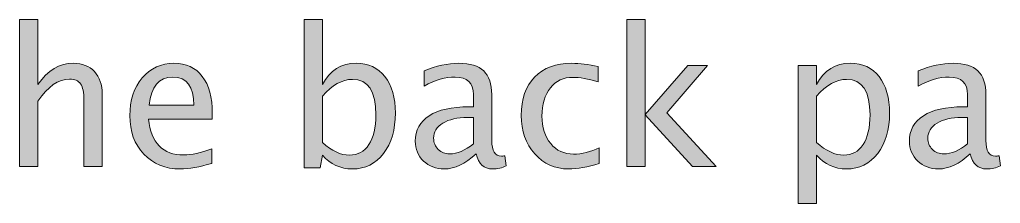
# Model space of a CAD drawing. Header units: inches. Extents: x 4 to 816, y 71 to 806.
# Drawn here: x 89.69 to 126.27, y 751.24 to 758.09 of the extents above; entities that cross this region are included whole.
import ezdxf

# ---------------------------------------------------------------- set-up
doc = ezdxf.new("R2010")
doc.units = ezdxf.units.IN
doc.header["$MEASUREMENT"] = 0
doc.layers.add('Layer 1', color=7, linetype='Continuous')

# ---------------------------------------------------------------- blocks, each defined once
blk = doc.blocks.new('block 344')
at = {"layer": 'Layer 1', "true_color": 0x231f20}
h = blk.add_hatch(color=250, dxfattribs=at)
h.dxf.hatch_style = 2
edge = h.paths.add_edge_path()
edge.add_spline(control_points=[(89.692, 752.614), (89.692, 752.614), (89.692, 758.09), (89.692, 758.09), (89.692, 758.09), (90.375, 758.09), (90.375, 758.09), (90.375, 758.09), (90.375, 755.673), (90.375, 755.673), (90.736, 756.2), (91.177, 756.463), (91.699, 756.463), (92.028, 756.463), (92.288, 756.36), (92.482, 756.153), (92.675, 755.946), (92.771, 755.668), (92.771, 755.319), (92.771, 755.319), (92.771, 752.614), (92.771, 752.614), (92.771, 752.614), (92.088, 752.614), (92.088, 752.614), (92.088, 752.614), (92.088, 755.097), (92.088, 755.097), (92.088, 755.377), (92.047, 755.576), (91.965, 755.695), (91.883, 755.814), (91.747, 755.874), (91.557, 755.874), (91.139, 755.874), (90.745, 755.6), (90.375, 755.052), (90.375, 755.052), (90.375, 752.614), (90.375, 752.614), (90.375, 752.614), (89.692, 752.614), (89.692, 752.614)], knot_values=[0, 0, 0, 0, 1, 1, 1, 2, 2, 2, 3, 3, 3, 4, 4, 4, 5, 5, 5, 6, 6, 6, 7, 7, 7, 8, 8, 8, 9, 9, 9, 10, 10, 10, 11, 11, 11, 12, 12, 12, 13, 13, 13, 14, 14, 14, 14], degree=3, periodic=1)
h = blk.add_hatch(color=250, dxfattribs=at)
h.dxf.hatch_style = 2
edge = h.paths.add_edge_path()
edge.add_spline(control_points=[(100.303, 752.572), (100.303, 752.572), (100.303, 758.09), (100.303, 758.09), (100.303, 758.09), (100.986, 758.09), (100.986, 758.09), (100.986, 758.09), (100.986, 755.673), (100.986, 755.673), (101.266, 756.2), (101.686, 756.463), (102.245, 756.463), (102.698, 756.463), (103.055, 756.298), (103.315, 755.968), (103.575, 755.637), (103.705, 755.185), (103.705, 754.612), (103.705, 753.987), (103.558, 753.484), (103.263, 753.101), (102.968, 752.719), (102.58, 752.527), (102.1, 752.527), (101.653, 752.527), (101.282, 752.699), (100.986, 753.041), (100.986, 753.041), (100.903, 752.572), (100.903, 752.572), (100.903, 752.572), (100.303, 752.572), (100.303, 752.572)], knot_values=[0, 0, 0, 0, 1, 1, 1, 2, 2, 2, 3, 3, 3, 4, 4, 4, 5, 5, 5, 6, 6, 6, 7, 7, 7, 8, 8, 8, 9, 9, 9, 10, 10, 10, 11, 11, 11, 11], degree=3, periodic=1)
edge = h.paths.add_edge_path()
edge.add_spline(control_points=[(100.986, 753.512), (101.338, 753.198), (101.673, 753.041), (101.992, 753.041), (102.306, 753.041), (102.549, 753.172), (102.72, 753.434), (102.891, 753.696), (102.977, 754.065), (102.977, 754.54), (102.977, 755.423), (102.686, 755.864), (102.103, 755.864), (101.722, 755.864), (101.349, 755.657), (100.986, 755.243), (100.986, 755.243), (100.986, 753.512), (100.986, 753.512)], knot_values=[0, 0, 0, 0, 1, 1, 1, 2, 2, 2, 3, 3, 3, 4, 4, 4, 5, 5, 5, 6, 6, 6, 6], degree=3, periodic=1)
h = blk.add_hatch(color=250, dxfattribs=at)
h.dxf.hatch_style = 2
h.paths.add_polyline_path([(112.333, 752.614), (112.333, 758.09), (113.016, 758.09), (113.016, 754.553), (114.611, 756.38), (115.348, 756.38), (113.822, 754.622), (115.664, 752.614), (114.788, 752.614), (113.016, 754.546), (113.016, 752.614)])
h = blk.add_hatch(color=250, dxfattribs=at)
h.dxf.hatch_style = 2
edge = h.paths.add_edge_path()
edge.add_spline(control_points=[(96.86, 752.735), (96.402, 752.597), (96.01, 752.527), (95.684, 752.527), (95.127, 752.527), (94.674, 752.712), (94.325, 753.08), (93.976, 753.449), (93.801, 753.926), (93.801, 754.513), (93.801, 755.083), (93.956, 755.551), (94.264, 755.916), (94.573, 756.281), (94.968, 756.463), (95.448, 756.463), (95.904, 756.463), (96.256, 756.301), (96.504, 755.976), (96.753, 755.651), (96.877, 755.191), (96.877, 754.594), (96.877, 754.594), (96.874, 754.386), (96.874, 754.386), (96.874, 754.386), (94.498, 754.386), (94.498, 754.386), (94.597, 753.494), (95.036, 753.048), (95.812, 753.048), (96.097, 753.048), (96.446, 753.125), (96.86, 753.28), (96.86, 753.28), (96.86, 752.735), (96.86, 752.735)], knot_values=[0, 0, 0, 0, 1, 1, 1, 2, 2, 2, 3, 3, 3, 4, 4, 4, 5, 5, 5, 6, 6, 6, 7, 7, 7, 8, 8, 8, 9, 9, 9, 10, 10, 10, 11, 11, 11, 12, 12, 12, 12], degree=3, periodic=1)
edge = h.paths.add_edge_path()
edge.add_spline(control_points=[(94.529, 754.899), (94.529, 754.899), (96.191, 754.899), (96.191, 754.899), (96.191, 755.6), (95.929, 755.95), (95.407, 755.95), (94.882, 755.95), (94.589, 755.6), (94.529, 754.899)], knot_values=[0, 0, 0, 0, 1, 1, 1, 2, 2, 2, 3, 3, 3, 3], degree=3, periodic=1)
h = blk.add_hatch(color=250, dxfattribs=at)
h.dxf.hatch_style = 2
edge = h.paths.add_edge_path()
edge.add_spline(control_points=[(106.715, 753.093), (106.306, 752.716), (105.912, 752.527), (105.533, 752.527), (105.221, 752.527), (104.962, 752.625), (104.756, 752.821), (104.55, 753.016), (104.447, 753.263), (104.447, 753.561), (104.447, 753.972), (104.62, 754.288), (104.966, 754.509), (105.311, 754.73), (105.808, 754.84), (106.455, 754.84), (106.455, 754.84), (106.615, 754.84), (106.615, 754.84), (106.615, 754.84), (106.615, 755.295), (106.615, 755.295), (106.615, 755.732), (106.387, 755.95), (105.932, 755.95), (105.578, 755.95), (105.192, 755.839), (104.773, 755.617), (104.773, 755.617), (104.773, 756.183), (104.773, 756.183), (105.233, 756.37), (105.667, 756.463), (106.074, 756.463), (106.492, 756.463), (106.801, 756.368), (107, 756.177), (107.198, 755.987), (107.298, 755.692), (107.298, 755.295), (107.298, 755.295), (107.298, 753.589), (107.298, 753.589), (107.298, 753.198), (107.418, 753.002), (107.659, 753.002), (107.689, 753.002), (107.732, 753.007), (107.79, 753.017), (107.79, 753.017), (107.839, 752.638), (107.839, 752.638), (107.684, 752.565), (107.513, 752.527), (107.326, 752.527), (107.007, 752.527), (106.803, 752.716), (106.715, 753.093)], knot_values=[0, 0, 0, 0, 1, 1, 1, 2, 2, 2, 3, 3, 3, 4, 4, 4, 5, 5, 5, 6, 6, 6, 7, 7, 7, 8, 8, 8, 9, 9, 9, 10, 10, 10, 11, 11, 11, 12, 12, 12, 13, 13, 13, 14, 14, 14, 15, 15, 15, 16, 16, 16, 17, 17, 17, 18, 18, 18, 19, 19, 19, 19], degree=3, periodic=1)
edge = h.paths.add_edge_path()
edge.add_spline(control_points=[(106.615, 753.464), (106.615, 753.464), (106.615, 754.438), (106.615, 754.438), (106.615, 754.438), (106.396, 754.445), (106.396, 754.445), (106.017, 754.445), (105.711, 754.375), (105.479, 754.234), (105.247, 754.092), (105.131, 753.905), (105.131, 753.672), (105.131, 753.508), (105.188, 753.369), (105.304, 753.256), (105.419, 753.142), (105.56, 753.086), (105.727, 753.086), (106.011, 753.086), (106.307, 753.212), (106.615, 753.464)], knot_values=[0, 0, 0, 0, 1, 1, 1, 2, 2, 2, 3, 3, 3, 4, 4, 4, 5, 5, 5, 6, 6, 6, 7, 7, 7, 7], degree=3, periodic=1)
h = blk.add_hatch(color=250, dxfattribs=at)
h.dxf.hatch_style = 2
edge = h.paths.add_edge_path()
edge.add_spline(control_points=[(111.31, 752.729), (110.869, 752.595), (110.487, 752.527), (110.166, 752.527), (109.657, 752.527), (109.235, 752.716), (108.9, 753.093), (108.565, 753.47), (108.397, 753.945), (108.397, 754.518), (108.397, 755.13), (108.563, 755.608), (108.895, 755.95), (109.226, 756.293), (109.689, 756.463), (110.284, 756.463), (110.577, 756.463), (110.906, 756.423), (111.268, 756.342), (111.268, 756.342), (111.268, 755.77), (111.268, 755.77), (110.883, 755.883), (110.569, 755.94), (110.327, 755.94), (109.976, 755.94), (109.695, 755.808), (109.485, 755.546), (109.276, 755.284), (109.17, 754.934), (109.17, 754.497), (109.17, 754.074), (109.279, 753.732), (109.496, 753.471), (109.713, 753.209), (109.997, 753.079), (110.348, 753.079), (110.659, 753.079), (110.98, 753.159), (111.31, 753.318), (111.31, 753.318), (111.31, 752.729), (111.31, 752.729)], knot_values=[0, 0, 0, 0, 1, 1, 1, 2, 2, 2, 3, 3, 3, 4, 4, 4, 5, 5, 5, 6, 6, 6, 7, 7, 7, 8, 8, 8, 9, 9, 9, 10, 10, 10, 11, 11, 11, 12, 12, 12, 13, 13, 13, 14, 14, 14, 14], degree=3, periodic=1)
h = blk.add_hatch(color=250, dxfattribs=at)
h.dxf.hatch_style = 2
edge = h.paths.add_edge_path()
edge.add_spline(control_points=[(118.731, 751.244), (118.731, 751.244), (118.731, 756.38), (118.731, 756.38), (118.731, 756.38), (119.414, 756.38), (119.414, 756.38), (119.414, 756.38), (119.414, 755.673), (119.414, 755.673), (119.694, 756.2), (120.114, 756.463), (120.673, 756.463), (121.126, 756.463), (121.483, 756.298), (121.743, 755.968), (122.003, 755.637), (122.133, 755.185), (122.133, 754.612), (122.133, 753.987), (121.986, 753.484), (121.691, 753.101), (121.396, 752.719), (121.008, 752.527), (120.528, 752.527), (120.081, 752.527), (119.71, 752.699), (119.414, 753.041), (119.414, 753.041), (119.414, 751.244), (119.414, 751.244), (119.414, 751.244), (118.731, 751.244), (118.731, 751.244)], knot_values=[0, 0, 0, 0, 1, 1, 1, 2, 2, 2, 3, 3, 3, 4, 4, 4, 5, 5, 5, 6, 6, 6, 7, 7, 7, 8, 8, 8, 9, 9, 9, 10, 10, 10, 11, 11, 11, 11], degree=3, periodic=1)
edge = h.paths.add_edge_path()
edge.add_spline(control_points=[(119.414, 753.512), (119.766, 753.198), (120.101, 753.041), (120.42, 753.041), (120.734, 753.041), (120.977, 753.172), (121.148, 753.434), (121.319, 753.696), (121.405, 754.065), (121.405, 754.54), (121.405, 755.423), (121.114, 755.864), (120.531, 755.864), (120.15, 755.864), (119.777, 755.657), (119.414, 755.243), (119.414, 755.243), (119.414, 753.512), (119.414, 753.512)], knot_values=[0, 0, 0, 0, 1, 1, 1, 2, 2, 2, 3, 3, 3, 4, 4, 4, 5, 5, 5, 6, 6, 6, 6], degree=3, periodic=1)
h = blk.add_hatch(color=250, dxfattribs=at)
h.dxf.hatch_style = 2
edge = h.paths.add_edge_path()
edge.add_spline(control_points=[(125.143, 753.093), (124.734, 752.716), (124.34, 752.527), (123.961, 752.527), (123.649, 752.527), (123.39, 752.625), (123.184, 752.821), (122.978, 753.016), (122.875, 753.263), (122.875, 753.561), (122.875, 753.972), (123.048, 754.288), (123.394, 754.509), (123.739, 754.73), (124.236, 754.84), (124.883, 754.84), (124.883, 754.84), (125.043, 754.84), (125.043, 754.84), (125.043, 754.84), (125.043, 755.295), (125.043, 755.295), (125.043, 755.732), (124.815, 755.95), (124.36, 755.95), (124.006, 755.95), (123.62, 755.839), (123.201, 755.617), (123.201, 755.617), (123.201, 756.183), (123.201, 756.183), (123.661, 756.37), (124.095, 756.463), (124.502, 756.463), (124.92, 756.463), (125.229, 756.368), (125.428, 756.177), (125.626, 755.987), (125.726, 755.692), (125.726, 755.295), (125.726, 755.295), (125.726, 753.589), (125.726, 753.589), (125.726, 753.198), (125.846, 753.002), (126.087, 753.002), (126.117, 753.002), (126.16, 753.007), (126.218, 753.017), (126.218, 753.017), (126.267, 752.638), (126.267, 752.638), (126.112, 752.565), (125.941, 752.527), (125.754, 752.527), (125.435, 752.527), (125.231, 752.716), (125.143, 753.093)], knot_values=[0, 0, 0, 0, 1, 1, 1, 2, 2, 2, 3, 3, 3, 4, 4, 4, 5, 5, 5, 6, 6, 6, 7, 7, 7, 8, 8, 8, 9, 9, 9, 10, 10, 10, 11, 11, 11, 12, 12, 12, 13, 13, 13, 14, 14, 14, 15, 15, 15, 16, 16, 16, 17, 17, 17, 18, 18, 18, 19, 19, 19, 19], degree=3, periodic=1)
edge = h.paths.add_edge_path()
edge.add_spline(control_points=[(125.043, 753.464), (125.043, 753.464), (125.043, 754.438), (125.043, 754.438), (125.043, 754.438), (124.824, 754.445), (124.824, 754.445), (124.445, 754.445), (124.139, 754.375), (123.907, 754.234), (123.675, 754.092), (123.559, 753.905), (123.559, 753.672), (123.559, 753.508), (123.616, 753.369), (123.732, 753.256), (123.847, 753.142), (123.988, 753.086), (124.155, 753.086), (124.439, 753.086), (124.735, 753.212), (125.043, 753.464)], knot_values=[0, 0, 0, 0, 1, 1, 1, 2, 2, 2, 3, 3, 3, 4, 4, 4, 5, 5, 5, 6, 6, 6, 7, 7, 7, 7], degree=3, periodic=1)
at = {"layer": 'Layer 1', "lineweight": 0}
blk.add_lwpolyline([(112.333, 752.614), (112.333, 758.09), (113.016, 758.09), (113.016, 754.553), (114.611, 756.38), (115.348, 756.38), (113.822, 754.622), (115.664, 752.614), (114.788, 752.614), (113.016, 754.546), (113.016, 752.614), (112.333, 752.614)], dxfattribs=at)
for points, knots in [([(89.692, 752.614), (89.692, 752.614), (89.692, 758.09), (89.692, 758.09), (89.692, 758.09), (90.375, 758.09), (90.375, 758.09), (90.375, 758.09), (90.375, 755.673), (90.375, 755.673), (90.736, 756.2), (91.177, 756.463), (91.699, 756.463), (92.028, 756.463), (92.288, 756.36), (92.482, 756.153), (92.675, 755.946), (92.771, 755.668), (92.771, 755.319), (92.771, 755.319), (92.771, 752.614), (92.771, 752.614), (92.771, 752.614), (92.088, 752.614), (92.088, 752.614), (92.088, 752.614), (92.088, 755.097), (92.088, 755.097), (92.088, 755.377), (92.047, 755.576), (91.965, 755.695), (91.883, 755.814), (91.747, 755.874), (91.557, 755.874), (91.139, 755.874), (90.745, 755.6), (90.375, 755.052), (90.375, 755.052), (90.375, 752.614), (90.375, 752.614), (90.375, 752.614), (89.692, 752.614), (89.692, 752.614)], [0, 0, 0, 0, 1, 1, 1, 2, 2, 2, 3, 3, 3, 4, 4, 4, 5, 5, 5, 6, 6, 6, 7, 7, 7, 8, 8, 8, 9, 9, 9, 10, 10, 10, 11, 11, 11, 12, 12, 12, 13, 13, 13, 14, 14, 14, 14]), ([(100.303, 752.572), (100.303, 752.572), (100.303, 758.09), (100.303, 758.09), (100.303, 758.09), (100.986, 758.09), (100.986, 758.09), (100.986, 758.09), (100.986, 755.673), (100.986, 755.673), (101.266, 756.2), (101.686, 756.463), (102.245, 756.463), (102.698, 756.463), (103.055, 756.298), (103.315, 755.968), (103.575, 755.637), (103.705, 755.185), (103.705, 754.612), (103.705, 753.987), (103.558, 753.484), (103.263, 753.101), (102.968, 752.719), (102.58, 752.527), (102.1, 752.527), (101.653, 752.527), (101.282, 752.699), (100.986, 753.041), (100.986, 753.041), (100.903, 752.572), (100.903, 752.572), (100.903, 752.572), (100.303, 752.572), (100.303, 752.572)], [0, 0, 0, 0, 1, 1, 1, 2, 2, 2, 3, 3, 3, 4, 4, 4, 5, 5, 5, 6, 6, 6, 7, 7, 7, 8, 8, 8, 9, 9, 9, 10, 10, 10, 11, 11, 11, 11]), ([(96.86, 752.735), (96.402, 752.597), (96.01, 752.527), (95.684, 752.527), (95.127, 752.527), (94.674, 752.712), (94.325, 753.08), (93.976, 753.449), (93.801, 753.926), (93.801, 754.513), (93.801, 755.083), (93.956, 755.551), (94.264, 755.916), (94.573, 756.281), (94.968, 756.463), (95.448, 756.463), (95.904, 756.463), (96.256, 756.301), (96.504, 755.976), (96.753, 755.651), (96.877, 755.191), (96.877, 754.594), (96.877, 754.594), (96.874, 754.386), (96.874, 754.386), (96.874, 754.386), (94.498, 754.386), (94.498, 754.386), (94.597, 753.494), (95.036, 753.048), (95.812, 753.048), (96.097, 753.048), (96.446, 753.125), (96.86, 753.28), (96.86, 753.28), (96.86, 752.735), (96.86, 752.735)], [0, 0, 0, 0, 1, 1, 1, 2, 2, 2, 3, 3, 3, 4, 4, 4, 5, 5, 5, 6, 6, 6, 7, 7, 7, 8, 8, 8, 9, 9, 9, 10, 10, 10, 11, 11, 11, 12, 12, 12, 12]), ([(106.715, 753.093), (106.306, 752.716), (105.912, 752.527), (105.533, 752.527), (105.221, 752.527), (104.962, 752.625), (104.756, 752.821), (104.55, 753.016), (104.447, 753.263), (104.447, 753.561), (104.447, 753.972), (104.62, 754.288), (104.966, 754.509), (105.311, 754.73), (105.808, 754.84), (106.455, 754.84), (106.455, 754.84), (106.615, 754.84), (106.615, 754.84), (106.615, 754.84), (106.615, 755.295), (106.615, 755.295), (106.615, 755.732), (106.387, 755.95), (105.932, 755.95), (105.578, 755.95), (105.192, 755.839), (104.773, 755.617), (104.773, 755.617), (104.773, 756.183), (104.773, 756.183), (105.233, 756.37), (105.667, 756.463), (106.074, 756.463), (106.492, 756.463), (106.801, 756.368), (107, 756.177), (107.198, 755.987), (107.298, 755.692), (107.298, 755.295), (107.298, 755.295), (107.298, 753.589), (107.298, 753.589), (107.298, 753.198), (107.418, 753.002), (107.659, 753.002), (107.689, 753.002), (107.732, 753.007), (107.79, 753.017), (107.79, 753.017), (107.839, 752.638), (107.839, 752.638), (107.684, 752.565), (107.513, 752.527), (107.326, 752.527), (107.007, 752.527), (106.803, 752.716), (106.715, 753.093)], [0, 0, 0, 0, 1, 1, 1, 2, 2, 2, 3, 3, 3, 4, 4, 4, 5, 5, 5, 6, 6, 6, 7, 7, 7, 8, 8, 8, 9, 9, 9, 10, 10, 10, 11, 11, 11, 12, 12, 12, 13, 13, 13, 14, 14, 14, 15, 15, 15, 16, 16, 16, 17, 17, 17, 18, 18, 18, 19, 19, 19, 19]), ([(111.31, 752.729), (110.869, 752.595), (110.487, 752.527), (110.166, 752.527), (109.657, 752.527), (109.235, 752.716), (108.9, 753.093), (108.565, 753.47), (108.397, 753.945), (108.397, 754.518), (108.397, 755.13), (108.563, 755.608), (108.895, 755.95), (109.226, 756.293), (109.689, 756.463), (110.284, 756.463), (110.577, 756.463), (110.906, 756.423), (111.268, 756.342), (111.268, 756.342), (111.268, 755.77), (111.268, 755.77), (110.883, 755.883), (110.569, 755.94), (110.327, 755.94), (109.976, 755.94), (109.695, 755.808), (109.485, 755.546), (109.276, 755.284), (109.17, 754.934), (109.17, 754.497), (109.17, 754.074), (109.279, 753.732), (109.496, 753.471), (109.713, 753.209), (109.997, 753.079), (110.348, 753.079), (110.659, 753.079), (110.98, 753.159), (111.31, 753.318), (111.31, 753.318), (111.31, 752.729), (111.31, 752.729)], [0, 0, 0, 0, 1, 1, 1, 2, 2, 2, 3, 3, 3, 4, 4, 4, 5, 5, 5, 6, 6, 6, 7, 7, 7, 8, 8, 8, 9, 9, 9, 10, 10, 10, 11, 11, 11, 12, 12, 12, 13, 13, 13, 14, 14, 14, 14]), ([(118.731, 751.244), (118.731, 751.244), (118.731, 756.38), (118.731, 756.38), (118.731, 756.38), (119.414, 756.38), (119.414, 756.38), (119.414, 756.38), (119.414, 755.673), (119.414, 755.673), (119.694, 756.2), (120.114, 756.463), (120.673, 756.463), (121.126, 756.463), (121.483, 756.298), (121.743, 755.968), (122.003, 755.637), (122.133, 755.185), (122.133, 754.612), (122.133, 753.987), (121.986, 753.484), (121.691, 753.101), (121.396, 752.719), (121.008, 752.527), (120.528, 752.527), (120.081, 752.527), (119.71, 752.699), (119.414, 753.041), (119.414, 753.041), (119.414, 751.244), (119.414, 751.244), (119.414, 751.244), (118.731, 751.244), (118.731, 751.244)], [0, 0, 0, 0, 1, 1, 1, 2, 2, 2, 3, 3, 3, 4, 4, 4, 5, 5, 5, 6, 6, 6, 7, 7, 7, 8, 8, 8, 9, 9, 9, 10, 10, 10, 11, 11, 11, 11]), ([(125.143, 753.093), (124.734, 752.716), (124.34, 752.527), (123.961, 752.527), (123.649, 752.527), (123.39, 752.625), (123.184, 752.821), (122.978, 753.016), (122.875, 753.263), (122.875, 753.561), (122.875, 753.972), (123.048, 754.288), (123.394, 754.509), (123.739, 754.73), (124.236, 754.84), (124.883, 754.84), (124.883, 754.84), (125.043, 754.84), (125.043, 754.84), (125.043, 754.84), (125.043, 755.295), (125.043, 755.295), (125.043, 755.732), (124.815, 755.95), (124.36, 755.95), (124.006, 755.95), (123.62, 755.839), (123.201, 755.617), (123.201, 755.617), (123.201, 756.183), (123.201, 756.183), (123.661, 756.37), (124.095, 756.463), (124.502, 756.463), (124.92, 756.463), (125.229, 756.368), (125.428, 756.177), (125.626, 755.987), (125.726, 755.692), (125.726, 755.295), (125.726, 755.295), (125.726, 753.589), (125.726, 753.589), (125.726, 753.198), (125.846, 753.002), (126.087, 753.002), (126.117, 753.002), (126.16, 753.007), (126.218, 753.017), (126.218, 753.017), (126.267, 752.638), (126.267, 752.638), (126.112, 752.565), (125.941, 752.527), (125.754, 752.527), (125.435, 752.527), (125.231, 752.716), (125.143, 753.093)], [0, 0, 0, 0, 1, 1, 1, 2, 2, 2, 3, 3, 3, 4, 4, 4, 5, 5, 5, 6, 6, 6, 7, 7, 7, 8, 8, 8, 9, 9, 9, 10, 10, 10, 11, 11, 11, 12, 12, 12, 13, 13, 13, 14, 14, 14, 15, 15, 15, 16, 16, 16, 17, 17, 17, 18, 18, 18, 19, 19, 19, 19]), ([(94.529, 754.899), (94.529, 754.899), (96.191, 754.899), (96.191, 754.899), (96.191, 755.6), (95.929, 755.95), (95.407, 755.95), (94.882, 755.95), (94.589, 755.6), (94.529, 754.899)], [0, 0, 0, 0, 1, 1, 1, 2, 2, 2, 3, 3, 3, 3]), ([(100.986, 753.512), (101.338, 753.198), (101.673, 753.041), (101.992, 753.041), (102.306, 753.041), (102.549, 753.172), (102.72, 753.434), (102.891, 753.696), (102.977, 754.065), (102.977, 754.54), (102.977, 755.423), (102.686, 755.864), (102.103, 755.864), (101.722, 755.864), (101.349, 755.657), (100.986, 755.243), (100.986, 755.243), (100.986, 753.512), (100.986, 753.512)], [0, 0, 0, 0, 1, 1, 1, 2, 2, 2, 3, 3, 3, 4, 4, 4, 5, 5, 5, 6, 6, 6, 6]), ([(119.414, 753.512), (119.766, 753.198), (120.101, 753.041), (120.42, 753.041), (120.734, 753.041), (120.977, 753.172), (121.148, 753.434), (121.319, 753.696), (121.405, 754.065), (121.405, 754.54), (121.405, 755.423), (121.114, 755.864), (120.531, 755.864), (120.15, 755.864), (119.777, 755.657), (119.414, 755.243), (119.414, 755.243), (119.414, 753.512), (119.414, 753.512)], [0, 0, 0, 0, 1, 1, 1, 2, 2, 2, 3, 3, 3, 4, 4, 4, 5, 5, 5, 6, 6, 6, 6]), ([(106.615, 753.464), (106.615, 753.464), (106.615, 754.438), (106.615, 754.438), (106.615, 754.438), (106.396, 754.445), (106.396, 754.445), (106.017, 754.445), (105.711, 754.375), (105.479, 754.234), (105.247, 754.092), (105.131, 753.905), (105.131, 753.672), (105.131, 753.508), (105.188, 753.369), (105.304, 753.256), (105.419, 753.142), (105.56, 753.086), (105.727, 753.086), (106.011, 753.086), (106.307, 753.212), (106.615, 753.464)], [0, 0, 0, 0, 1, 1, 1, 2, 2, 2, 3, 3, 3, 4, 4, 4, 5, 5, 5, 6, 6, 6, 7, 7, 7, 7]), ([(125.043, 753.464), (125.043, 753.464), (125.043, 754.438), (125.043, 754.438), (125.043, 754.438), (124.824, 754.445), (124.824, 754.445), (124.445, 754.445), (124.139, 754.375), (123.907, 754.234), (123.675, 754.092), (123.559, 753.905), (123.559, 753.672), (123.559, 753.508), (123.616, 753.369), (123.732, 753.256), (123.847, 753.142), (123.988, 753.086), (124.155, 753.086), (124.439, 753.086), (124.735, 753.212), (125.043, 753.464)], [0, 0, 0, 0, 1, 1, 1, 2, 2, 2, 3, 3, 3, 4, 4, 4, 5, 5, 5, 6, 6, 6, 7, 7, 7, 7])]:
    blk.add_open_spline(points, degree=3, knots=knots, dxfattribs=at)
blk = doc.blocks.new('block 343')
at = {"layer": 'Layer 1'}
blk.add_blockref('block 344', (0, 0), dxfattribs=at)

msp = doc.modelspace()

# ---------------------------------------------------------------- block references
at = {"layer": 'Layer 1'}
msp.add_blockref('block 343', (0, 0), dxfattribs=at)

doc.saveas('drawing.dxf')
